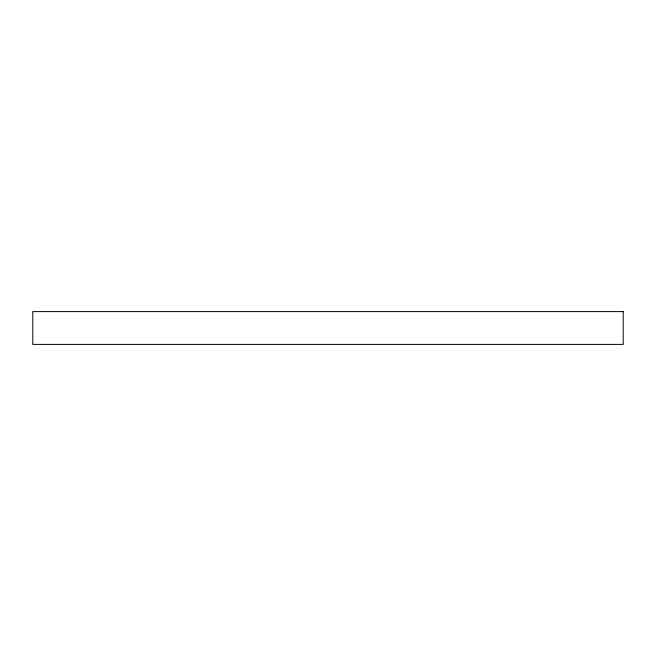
<?xml version="1.0" encoding="UTF-8"?>
<svg xmlns="http://www.w3.org/2000/svg" width="656" height="656" viewBox="0 0 656 656"><rect width="100%" height="100%" fill="white"/><g stroke="black" fill="none" stroke-linecap="round" stroke-linejoin="round"><path stroke-width="0.98" d="M623.2 311.6L32.8 311.6L32.8 344.4L623.2 344.4L623.2 311.6"/></g></svg>
